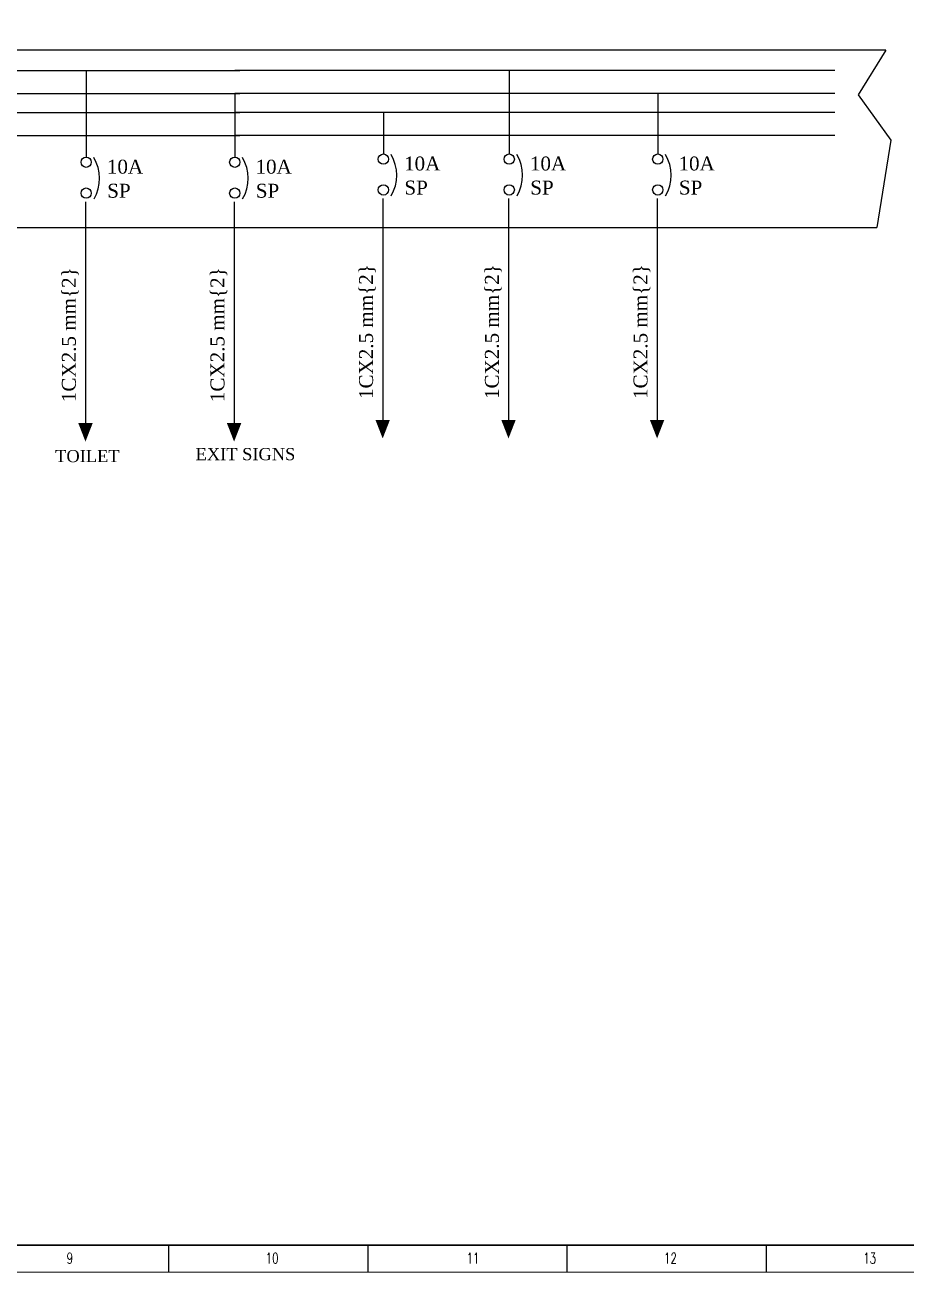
# Model space of a CAD drawing. Header units: inches. Extents: x 1083 to 6056, y 633 to 1543.
# Drawn here: x 5621.3 to 5870.4, y 633.5 to 986.2 of the extents above; entities that cross this region are included whole.
import ezdxf

# ---------------------------------------------------------------- set-up
doc = ezdxf.new("R2010")
doc.units = ezdxf.units.IN
doc.header["$MEASUREMENT"] = 0
doc.styles.add('B', font='times.ttf')
doc.styles.add('TEG BORDER', font='txt_qlt.shx', dxfattribs={"width": 0.7, "bigfont": 'hztxt.shx'})

# ---------------------------------------------------------------- blocks, each defined once
blk = doc.blocks.new('252 BORDER A2')
at = {"linetype": 'Continuous'}
blk.add_line((5, 5), (489, 5), dxfattribs=at)
for p, q in [((334.12, 0), (334.12, 5)), ((371.25, 0), (371.25, 5)), ((408.37, 0), (408.37, 5)), ((445.5, 0), (445.5, 5))]:
    blk.add_line(p, q)
at = {"color": 5, "lineweight": 15}
blk.add_lwpolyline([(0, 420), (594, 420), (594, 0), (0, 0)], close=True, dxfattribs=at)
blk.add_lwpolyline([(5, 415), (589, 415), (589, 5), (5, 5)], close=True)
at = {"char_height": 2, "width": 2, "attachment_point": 7, "style": 'TEG BORDER'}
for s, insert in [('9', (315.05, 1.59)), ('\\pi2.2204e-016;10', (352.17, 1.59)), ('\\pi0.3;11', (389.3, 1.59)), ('\\pi2.2204e-016;12', (426.42, 1.59)), ('\\pi2.2204e-016;13', (463.55, 1.59))]:
    blk.add_mtext(s, dxfattribs=dict(at, insert=insert))

msp = doc.modelspace()

# ---------------------------------------------------------------- linework, layer by layer
at = {"ltscale": 0.01}
for p, q in [((5864.65, 979.05), (5499.19, 979.05)), ((5203.73, 928.85), (5862.05, 928.87))]:
    msp.add_line(p, q, dxfattribs=at)
for p, q in [((5211.78, 973.24), (5682.08, 973.24)), ((5638.62, 973.24), (5638.62, 948.77)), ((5638.62, 973.24), (5638.62, 948.77)), ((5850.22, 973.24), (5680.62, 973.24)), ((5758.19, 973.24), (5758.19, 949.66)), ((5758.19, 973.24), (5758.19, 949.66)), ((5211.78, 966.75), (5682.08, 966.75)), ((5680.62, 966.75), (5680.62, 948.77)), ((5850.22, 966.74), (5680.62, 966.75)), ((5800.18, 966.75), (5800.18, 949.66)), ((5800.18, 966.75), (5800.18, 949.66)), ((5211.78, 961.41), (5682.08, 961.41)), ((5850.22, 961.41), (5680.62, 961.41)), ((5722.62, 961.41), (5722.62, 949.66)), ((5722.62, 961.41), (5722.62, 949.66)), ((5211.78, 954.92), (5682.08, 954.92)), ((5850.22, 954.92), (5680.62, 954.92)), ((5638.43, 936.17), (5638.43, 872.77)), ((5638.43, 936.17), (5638.43, 872.77)), ((5680.43, 936.17), (5680.43, 872.77)), ((5680.43, 936.17), (5680.43, 872.77)), ((5722.43, 937.06), (5722.43, 873.66)), ((5722.43, 937.06), (5722.43, 873.66)), ((5757.99, 937.07), (5757.99, 873.66)), ((5757.99, 937.07), (5757.99, 873.66)), ((5799.99, 937.07), (5799.99, 873.66)), ((5799.99, 937.07), (5799.99, 873.66))]:
    msp.add_line(p, q)
msp.add_lwpolyline([(5864.65, 979.05), (5856.79, 966.36), (5866.01, 953.59), (5862.05, 928.87)])
for points in [[(5638.43, 868.32, 0, 4.07, 0), (5638.43, 873.55, 4.07, 4.07, 0)], [(5638.43, 868.32, 0, 4.07, 0), (5638.43, 873.55, 4.07, 4.07, 0)], [(5680.43, 868.32, 0, 4.07, 0), (5680.43, 873.55, 4.07, 4.07, 0)], [(5680.43, 868.32, 0, 4.07, 0), (5680.43, 873.55, 4.07, 4.07, 0)], [(5722.43, 869.21, 0, 4.07, 0), (5722.43, 874.44, 4.07, 4.07, 0)], [(5722.43, 869.21, 0, 4.07, 0), (5722.43, 874.44, 4.07, 4.07, 0)], [(5757.99, 869.21, 0, 4.07, 0), (5757.99, 874.44, 4.07, 4.07, 0)], [(5757.99, 869.21, 0, 4.07, 0), (5757.99, 874.44, 4.07, 4.07, 0)], [(5799.99, 869.21, 0, 4.07, 0), (5799.99, 874.44, 4.07, 4.07, 0)], [(5799.99, 869.21, 0, 4.07, 0), (5799.99, 874.44, 4.07, 4.07, 0)]]:
    msp.add_lwpolyline(points, format="xyseb")
for centre in [(5638.62, 947.32), (5638.62, 947.32), (5680.62, 947.32), (5680.62, 947.32), (5722.62, 948.21), (5722.62, 948.21), (5758.19, 948.21), (5758.19, 948.21), (5800.18, 948.21), (5800.18, 948.21), (5638.62, 938.6), (5638.62, 938.6), (5680.62, 938.6), (5680.62, 938.6), (5722.62, 939.49), (5722.62, 939.49), (5758.19, 939.49), (5758.19, 939.49), (5800.18, 939.49), (5800.18, 939.49)]:
    msp.add_circle(centre, 1.45)
for centre in [(5714.81, 943.63), (5714.81, 943.63), (5750.38, 943.63), (5750.38, 943.63), (5792.38, 943.63), (5792.38, 943.63), (5630.81, 942.74), (5630.81, 942.74), (5672.81, 942.74), (5672.81, 942.74)]:
    msp.add_arc(centre, 11.59, 329.9146, 30.5749)

# ---------------------------------------------------------------- block references
at = {"xscale": 1.5163271442, "yscale": 1.5163271442, "zscale": 1.5163271442}
msp.add_blockref('252 BORDER A2', (5155.36, 633.47), dxfattribs=at)

# ---------------------------------------------------------------- texts
at = {"style": 'B'}
for s, height, p in [('10A', 3.942, (5728.47, 944.99)), ('10A', 3.942, (5728.47, 944.99)), ('10A', 3.942, (5764.04, 944.99)), ('10A', 3.942, (5764.04, 944.99)), ('10A', 3.942, (5806.04, 944.99)), ('10A', 3.942, (5806.04, 944.99)), ('10A', 3.942, (5644.48, 944.1)), ('10A', 3.942, (5644.48, 944.1)), ('10A', 3.942, (5686.48, 944.09)), ('SP', 3.942, (5728.57, 938.19)), ('SP', 3.942, (5728.57, 938.19)), ('SP', 3.942, (5764.14, 938.19)), ('SP', 3.942, (5764.14, 938.19)), ('SP', 3.942, (5806.14, 938.19)), ('SP', 3.942, (5806.14, 938.19)), ('SP', 3.942, (5644.57, 937.3)), ('SP', 3.942, (5644.57, 937.3)), ('SP', 3.942, (5686.57, 937.3)), ('TOILET', 3.444, (5629.86, 862.51)), ('EXIT SIGNS', 3.444, (5669.56, 863.07))]:
    msp.add_text(s, height=height, dxfattribs=at).set_placement(p)
for p in [(5635.7, 879.48), (5635.7, 879.48), (5677.7, 879.48), (5677.7, 879.48), (5719.7, 880.37), (5719.7, 880.37), (5755.27, 880.37), (5755.27, 880.37), (5797.27, 880.37), (5797.27, 880.37)]:
    msp.add_text('1CX2.5 mm{2}', height=3.9424, rotation=90, dxfattribs=at).set_placement(p)

doc.saveas('drawing.dxf')
